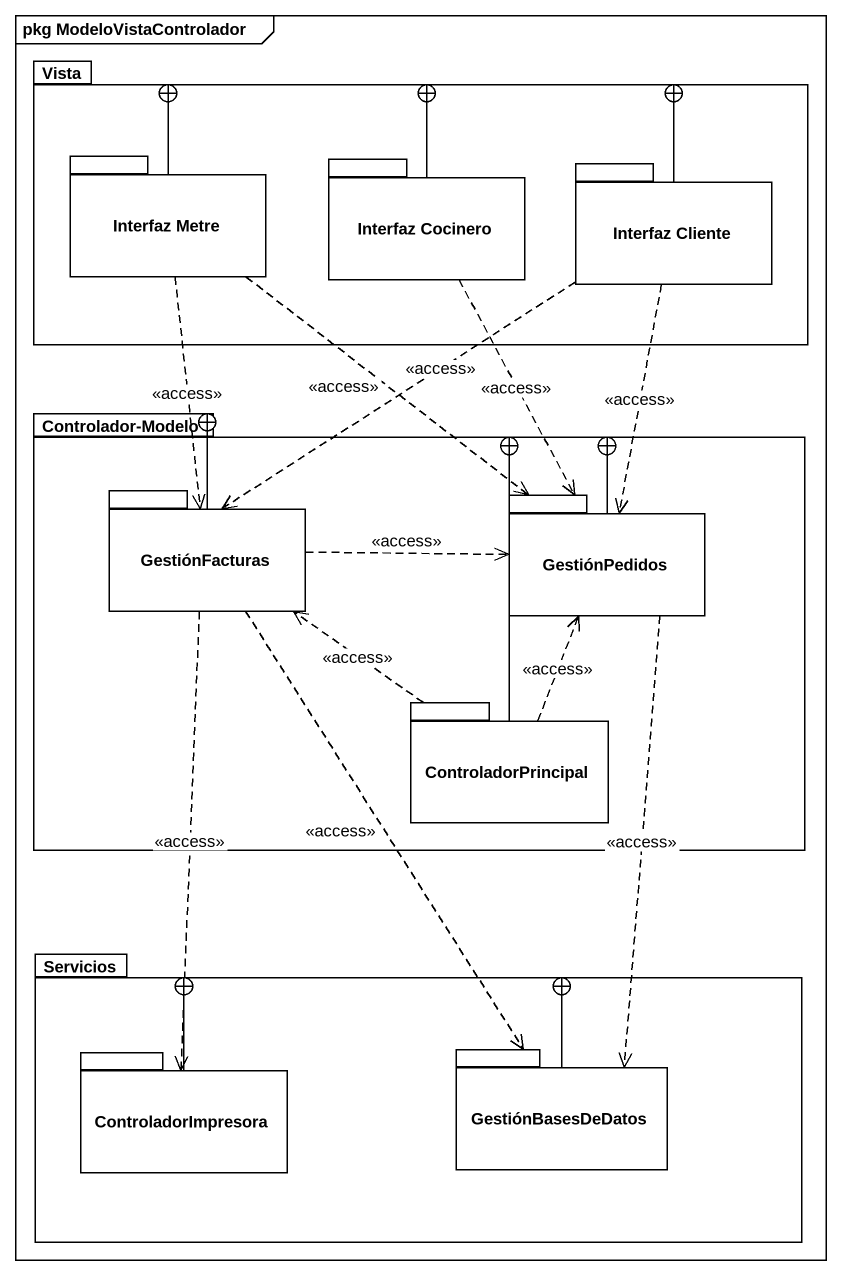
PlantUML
@startuml
mainframe pkg ModeloVistaControlador
package Vista {
  package "Interfaz Metre" as Interfaz_Metre {
  }
  package "Interfaz Cocinero" as Interfaz_Cocinero {
  }
  package "Interfaz Cliente" as Interfaz_Cliente {
  }
}
package "Controlador-Modelo" as Controlador_Modelo {
  package GestiónFacturas {
  }
  package GestiónPedidos {
  }
  package ControladorPrincipal {
  }
}
package Servicios {
  package ControladorImpresora {
  }
  package GestiónBasesDeDatos {
  }
}
Interfaz_Metre -right-+ Vista
Interfaz_Metre ..> GestiónFacturas : <<access>>
Interfaz_Metre ..> GestiónPedidos : <<access>>
Interfaz_Cocinero -up-+ Vista
Interfaz_Cocinero ..> GestiónPedidos : <<access>>
Interfaz_Cliente -left-+ Vista
Interfaz_Cliente ..> GestiónFacturas : <<access>>
Interfaz_Cliente ..> GestiónPedidos : <<access>>
GestiónFacturas -right-+ Controlador_Modelo
GestiónFacturas .right.> GestiónPedidos : <<access>>
GestiónFacturas ..> ControladorImpresora : <<access>>
GestiónFacturas ..> GestiónBasesDeDatos : <<access>>
GestiónPedidos -left-+ Controlador_Modelo
GestiónPedidos ..> GestiónBasesDeDatos : <<access>>
ControladorPrincipal -up-+ Controlador_Modelo
ControladorPrincipal .up.> GestiónFacturas : <<access>>
ControladorPrincipal .up.> GestiónPedidos : <<access>>
ControladorImpresora -right-+ Servicios
GestiónBasesDeDatos -left-+ Servicios
@enduml
